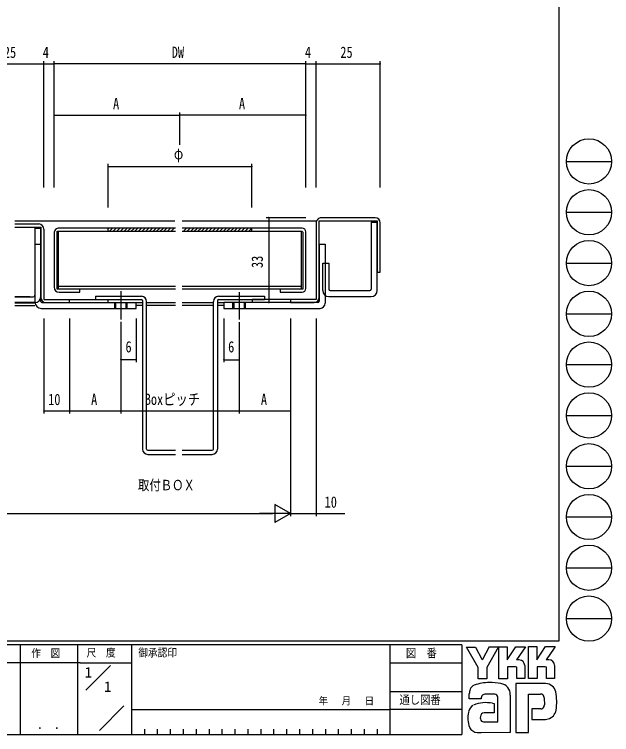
# Model space of a CAD drawing. Units: millimetres, scale not verified. Extents: x -397 to 397, y -282 to 282.
# Drawn here: x 163.9 to 396.7, y -282.1 to -1.4 of the extents above; entities that cross this region are included whole.
import ezdxf
from ezdxf.enums import TextEntityAlignment as Align

# ---------------------------------------------------------------- set-up
doc = ezdxf.new("R2010")
doc.units = ezdxf.units.MM
doc.header["$LTSCALE"] = 2
for name, color, linetype in [('0-1_USER1', 3, 'Continuous'), ('0-2_YKK_11', 7, 'Continuous'), ('0-3_YKK_12', 2, 'Continuous'), ('0-4_YKK_13', 4, 'Continuous'), ('0-6_YKK_D', 6, 'Continuous'), ('0-7_YKK_ZWAK', 7, 'Continuous')]:
    doc.layers.add(name, color=color, linetype=linetype)
doc.styles.add('ＭＳ ゴシック', font='')
doc.styles.get('ＭＳ ゴシック').set_extended_font_data('MS Gothic')

msp = doc.modelspace()

# ---------------------------------------------------------------- linework, layer by layer
at = {"layer": '0-2_YKK_11'}
for p, q in [((304.524, -80.672), (283.524, -80.672)), ((164.065, -83.072), (173.324, -83.072)), ((179.324, -86.672), (179.324, -107.672)), ((181.024, -108.472), (181.024, -85.872)), ((226.668, -84.672), (181.324, -84.672)), ((200.424, -85.872), (200.424, -84.672)), ((276.024, -84.672), (229.209, -84.672)), ((229.209, -85.872), (275.924, -85.872)), ((256.424, -85.872), (256.424, -84.672)), ((275.824, -108.472), (275.824, -85.872)), ((277.524, -108.172), (277.524, -86.172)), ((181.024, -107.272), (226.668, -107.272)), ((229.209, -107.272), (275.824, -107.272))]:
    msp.add_line(p, q, dxfattribs=at)
for points in [[(281.524, -82.672), (281.524, -112.472), (256.524, -112.472), (256.524, -113.672)], [(282.724, -111.672), (282.724, -81.872), (305.324, -81.872), (305.324, -101.872), (306.524, -101.872), (306.524, -82.672)], [(164.065, -84.272), (174.124, -84.272), (174.124, -111.672)], [(175.324, -85.072), (175.324, -112.472), (200.324, -112.472), (200.324, -113.672)], [(226.668, -108.472), (180.524, -108.472), (180.524, -85.872), (226.668, -85.872)], [(275.924, -85.872), (276.324, -86.272), (276.324, -108.472), (229.209, -108.472)], [(181.324, -109.672), (189.324, -109.672), (189.324, -108.472)], [(267.524, -108.472), (267.524, -109.672), (276.024, -109.672)], [(176.124, -113.672), (185.324, -113.672), (185.324, -112.472)], [(271.524, -112.472), (271.524, -113.672), (280.724, -113.672)]]:
    msp.add_lwpolyline(points, dxfattribs=at)
for centre, radius, start, end in [((283.524, -82.672), 2, 89.99998, 180.00002), ((304.524, -82.672), 2, 0, 89.99998), ((173.324, -85.072), 2, 0, 89.99998), ((181.324, -86.672), 2, 89.99998, 180.00002), ((276.024, -86.172), 1.5, 0, 89.99998), ((181.324, -107.672), 2, 180.00002, 270), ((276.024, -108.172), 1.5, 270, 0), ((176.124, -111.672), 2, 180.00002, 270), ((280.724, -111.672), 2, 270, 0)]:
    msp.add_arc(centre, radius, start, end, dxfattribs=at)
at = {"layer": '0-3_YKK_12'}
for p, q in [((164.065, -81.872), (226.459, -81.872)), ((229.209, -81.872), (281.524, -81.872)), ((171.824, -113.672), (164.065, -113.672)), ((164.065, -114.872), (171.824, -114.872)), ((210.424, -113.672), (213.824, -113.672)), ((213.824, -114.872), (211.324, -114.872)), ((215.424, -113.672), (226.668, -113.672)), ((226.668, -114.872), (215.424, -114.872)), ((229.209, -113.672), (241.424, -113.672)), ((241.424, -114.872), (229.209, -114.872)), ((243.024, -113.672), (245.524, -113.672)), ((245.524, -114.872), (243.024, -114.872)), ((271.524, -112.472), (271.526, -112.472))]:
    msp.add_line(p, q, dxfattribs=at)
at = {"layer": '0-4_YKK_13'}
for p, q in [((303.024, -82.372), (305.324, -82.372)), ((303.024, -82.372), (303.024, -108.472)), ((305.324, -109.072), (305.324, -82.372)), ((171.824, -84.772), (174.124, -84.772)), ((171.824, -84.772), (171.824, -110.872)), ((174.124, -111.472), (174.124, -84.772)), ((200.424, -84.972), (200.724, -84.672)), ((200.938, -85.872), (202.138, -84.672)), ((202.353, -85.872), (203.553, -84.672)), ((203.767, -85.872), (204.967, -84.672)), ((205.181, -85.872), (206.381, -84.672)), ((206.595, -85.872), (207.795, -84.672)), ((208.009, -85.872), (209.209, -84.672)), ((209.424, -85.872), (210.624, -84.672)), ((210.838, -85.872), (212.038, -84.672)), ((212.252, -85.872), (213.452, -84.672)), ((213.666, -85.872), (214.866, -84.672)), ((215.081, -85.872), (216.281, -84.672)), ((216.495, -85.872), (217.695, -84.672)), ((217.909, -85.872), (219.109, -84.672)), ((219.323, -85.872), (220.523, -84.672)), ((220.737, -85.872), (221.937, -84.672)), ((222.152, -85.872), (223.352, -84.672)), ((223.566, -85.872), (224.766, -84.672)), ((224.98, -85.872), (226.18, -84.672)), ((229.768, -85.872), (230.968, -84.672)), ((231.182, -85.872), (232.382, -84.672)), ((232.596, -85.872), (233.796, -84.672)), ((234.01, -85.872), (235.21, -84.672)), ((235.425, -85.872), (236.625, -84.672)), ((236.839, -85.872), (238.039, -84.672)), ((238.253, -85.872), (239.453, -84.672)), ((239.667, -85.872), (240.867, -84.672)), ((241.082, -85.872), (242.282, -84.672)), ((242.496, -85.872), (243.696, -84.672)), ((243.91, -85.872), (245.11, -84.672)), ((245.324, -85.872), (246.524, -84.672)), ((246.738, -85.872), (247.938, -84.672)), ((248.153, -85.872), (249.353, -84.672)), ((249.567, -85.872), (250.767, -84.672)), ((250.981, -85.872), (252.181, -84.672)), ((252.395, -85.872), (253.595, -84.672)), ((253.809, -85.872), (255.009, -84.672)), ((255.224, -85.872), (256.424, -84.672)), ((171.824, -90.972), (171.824, -113.472)), ((171.824, -90.972), (174.124, -90.972)), ((174.124, -113.282), (174.124, -90.972)), ((282.724, -90.972), (282.724, -113.172)), ((282.724, -90.972), (285.024, -90.972)), ((285.024, -90.972), (285.024, -113.972)), ((284.124, -98.372), (286.424, -98.372)), ((284.124, -109.072), (284.124, -98.372)), ((286.424, -98.372), (286.424, -108.472)), ((205.324, -109.331), (205.324, -120.265)), ((287.024, -109.072), (302.424, -109.072)), ((169.824, -111.472), (164.065, -111.472)), ((164.065, -111.472), (171.224, -111.472)), ((195.424, -111.272), (195.424, -112.472)), ((195.424, -111.272), (213.424, -111.272)), ((243.424, -111.272), (261.424, -111.272)), ((251.524, -109.64), (251.524, -120.366)), ((261.424, -111.272), (261.424, -112.472)), ((286.424, -111.372), (303.024, -111.372)), ((170.424, -113.772), (164.065, -113.772)), ((164.065, -113.772), (171.824, -113.772)), ((174.518, -113.672), (211.324, -113.672)), ((195.424, -112.472), (213.424, -112.472)), ((202.824, -113.672), (202.824, -115.972)), ((203.324, -113.672), (203.324, -115.972)), ((207.324, -113.672), (207.324, -115.972)), ((207.824, -115.972), (207.824, -113.672)), ((211.324, -115.972), (211.324, -113.672)), ((213.824, -112.872), (213.824, -170.872)), ((215.424, -170.872), (215.424, -113.272)), ((241.424, -170.872), (241.424, -113.272)), ((243.024, -112.872), (243.024, -170.872)), ((243.424, -112.472), (261.424, -112.472)), ((282.224, -113.672), (245.524, -113.672)), ((249.024, -115.972), (249.024, -113.672)), ((249.524, -115.972), (249.524, -113.672)), ((253.524, -115.972), (253.524, -113.672)), ((254.024, -115.972), (254.024, -113.672)), ((174.324, -115.972), (211.324, -115.972)), ((215.824, -171.272), (226.668, -171.272)), ((215.824, -172.872), (226.668, -172.872)), ((229.209, -171.272), (241.024, -171.272)), ((229.209, -172.872), (241.024, -172.872))]:
    msp.add_line(p, q, dxfattribs=at)
msp.add_lwpolyline([(245.524, -113.672), (245.524, -115.972), (283.024, -115.972)], dxfattribs=at)
for centre, radius, start, end in [((286.424, -109.072), 2.3, 180, 270), ((287.024, -108.472), 0.6, 180, 270), ((302.424, -108.472), 0.6, 270, 0), ((303.024, -109.072), 2.3, 270, 0), ((171.224, -110.872), 0.6, 270, 0), ((171.824, -111.472), 2.3, 270, 0), ((213.424, -113.272), 2, 0, 90), ((243.424, -113.272), 2, 90, 180), ((174.324, -113.472), 2.5, 180, 270), ((174.524, -113.272), 0.4, 180, 270), ((213.424, -112.872), 0.4, 0, 90), ((243.424, -112.872), 0.4, 90, 180), ((282.224, -113.172), 0.5, 270, 0), ((283.024, -113.972), 2, 270, 0), ((215.824, -170.872), 2, 180, 270), ((215.824, -170.872), 0.4, 180, 270), ((241.024, -170.872), 2, 270, 0), ((241.024, -170.872), 0.4, 270, 0)]:
    msp.add_arc(centre, radius, start, end, dxfattribs=at)
at = {"layer": '0-6_YKK_D'}
for p, q in [((150.324, -20.672), (175.324, -20.672)), ((175.324, -60.811), (175.324, -19.672)), ((175.324, -68.872), (175.324, -19.672)), ((175.324, -20.672), (179.324, -20.672)), ((179.324, -60.57), (179.324, -19.672)), ((179.324, -60.57), (179.324, -19.672)), ((277.524, -20.672), (179.324, -20.672)), ((277.524, -60.479), (277.524, -19.672)), ((277.524, -60.479), (277.524, -19.672)), ((277.524, -20.672), (281.524, -20.672)), ((281.524, -68.872), (281.524, -19.672)), ((281.524, -60.474), (281.524, -19.672)), ((281.524, -20.672), (306.524, -20.672)), ((306.524, -68.872), (306.524, -19.672)), ((179.324, -68.872), (179.324, -39.672)), ((179.324, -40.672), (228.424, -40.672)), ((228.424, -52.218), (228.424, -39.672)), ((277.524, -40.672), (228.424, -40.672)), ((277.524, -68.872), (277.524, -39.672)), ((200.424, -76.672), (200.424, -59.672)), ((200.424, -60.672), (256.424, -60.672)), ((256.424, -76.672), (256.424, -59.672)), ((277.524, -80.672), (262.043, -80.672)), ((263.043, -80.672), (263.043, -113.672)), ((175.324, -119.972), (175.324, -156.972)), ((185.324, -119.972), (185.324, -156.972)), ((211.324, -119.972), (211.324, -136.972)), ((245.524, -119.972), (245.524, -136.972)), ((271.524, -119.972), (271.524, -156.972)), ((281.524, -119.972), (281.524, -196.972)), ((205.324, -121.265), (205.324, -156.972)), ((251.524, -121.366), (251.524, -156.972)), ((185.324, -123.568), (185.324, -156.972)), ((185.324, -123.568), (185.324, -156.972)), ((205.324, -123.586), (205.324, -136.972)), ((205.324, -123.586), (205.324, -156.972)), ((205.324, -123.586), (205.324, -156.972)), ((271.524, -123.755), (271.524, -196.972)), ((271.524, -123.755), (271.524, -196.972)), ((211.324, -135.972), (205.324, -135.972)), ((245.524, -135.972), (251.524, -135.972)), ((175.324, -155.972), (185.324, -155.972)), ((185.324, -155.972), (205.324, -155.972)), ((185.324, -155.972), (205.324, -155.972)), ((205.324, -155.972), (251.524, -155.972)), ((251.524, -155.972), (271.524, -155.972)), ((265.461, -192.472), (265.461, -199.472)), ((271.524, -195.972), (265.461, -192.472)), ((61.124, -195.972), (264.524, -195.972)), ((271.524, -195.972), (259.399, -195.972)), ((271.524, -195.972), (265.461, -199.472)), ((271.524, -195.972), (281.524, -195.972)), ((281.524, -195.972), (292.644, -195.972))]:
    msp.add_line(p, q, dxfattribs=at)
for centre, start, end in [((175.324, -20.672), 0, 180), ((175.324, -20.672), 0, 180), ((175.324, -20.672), 180, 0), ((175.324, -20.672), 180, 0), ((179.324, -20.672), 0, 180), ((179.324, -20.672), 0, 180), ((179.324, -20.672), 180, 0), ((179.324, -20.672), 180, 0), ((277.524, -20.672), 0, 180), ((277.524, -20.672), 0, 180), ((277.524, -20.672), 180, 0), ((277.524, -20.672), 180, 0), ((281.524, -20.672), 0, 180), ((281.524, -20.672), 0, 180), ((281.524, -20.672), 180, 0), ((281.524, -20.672), 180, 0), ((306.524, -20.672), 0, 180), ((306.524, -20.672), 180, 0), ((179.324, -40.672), 0, 180), ((179.324, -40.672), 180, 0), ((228.424, -40.672), 0, 180), ((228.424, -40.672), 0, 180), ((228.424, -40.672), 180, 0), ((228.424, -40.672), 180, 0), ((277.524, -40.672), 0, 180), ((277.524, -40.672), 180, 0), ((200.424, -60.672), 0, 180), ((200.424, -60.672), 180, 0), ((256.424, -60.672), 0, 180), ((256.424, -60.672), 180, 0), ((263.043, -80.672), 90, 270), ((263.043, -80.672), 270, 90), ((263.043, -113.672), 90, 270), ((263.043, -113.672), 270, 90), ((205.324, -135.972), 0, 180), ((205.324, -135.972), 180, 0), ((211.324, -135.972), 0, 180), ((211.324, -135.972), 180, 0), ((245.524, -135.972), 0, 180), ((245.524, -135.972), 180, 0), ((251.524, -135.972), 0, 180), ((251.524, -135.972), 180, 0), ((175.324, -155.972), 0, 180), ((175.324, -155.972), 180, 0), ((185.324, -155.972), 0, 180), ((185.324, -155.972), 0, 180), ((185.324, -155.972), 0, 180), ((185.324, -155.972), 180, 0), ((185.324, -155.972), 180, 0), ((185.324, -155.972), 180, 0), ((205.324, -155.972), 0, 180), ((205.324, -155.972), 0, 180), ((205.324, -155.972), 0, 180), ((205.324, -155.972), 180, 0), ((205.324, -155.972), 180, 0), ((205.324, -155.972), 180, 0), ((251.524, -155.972), 0, 180), ((251.524, -155.972), 0, 180), ((251.524, -155.972), 180, 0), ((251.524, -155.972), 180, 0), ((271.524, -155.972), 0, 180), ((271.524, -155.972), 180, 0), ((281.524, -195.972), 0, 180), ((281.524, -195.972), 180, 0)]:
    msp.add_arc(centre, 0.106, start, end, dxfattribs=at)
at = {"layer": '0-7_YKK_ZWAK'}
for p, q in [((376.1, 279.3), (376.1, -245.7)), ((379.076, -58.716), (396.716, -58.716)), ((379.076, -78.512), (396.716, -78.512)), ((379.076, -98.308), (396.716, -98.308)), ((379.076, -118.104), (396.716, -118.104)), ((379.076, -137.9), (396.716, -137.9)), ((379.076, -157.696), (396.716, -157.696)), ((379.076, -177.492), (396.716, -177.492)), ((379.076, -197.288), (396.716, -197.288)), ((379.076, -217.084), (396.716, -217.084)), ((379.076, -236.88), (396.716, -236.88)), ((376.1, -245.7), (-393.9, -245.7)), ((338.3, -247.1), (-393.9, -247.1)), ((166.1, -247.1), (166.1, -282.1)), ((188.5, -247.1), (188.5, -282.1)), ((209.5, -247.1), (209.5, -282.1)), ((310.3, -247.1), (310.3, -282.1)), ((338.3, -247.1), (338.3, -282.1)), ((344.732, -255.899), (340.137, -248.006)), ((340.137, -248.006), (343.651, -248.006)), ((343.651, -248.006), (346.164, -252.709)), ((348.936, -247.898), (346.381, -252.871)), ((352.562, -247.898), (348.029, -255.926)), ((348.936, -247.898), (352.562, -247.898)), ((352.76, -260.331), (352.76, -247.925)), ((352.76, -247.925), (355.976, -247.925)), ((355.976, -253.023), (359.355, -247.871)), ((355.976, -247.925), (355.976, -253.023)), ((359.355, -247.871), (363.18, -247.871)), ((363.18, -247.871), (359.64, -253.006)), ((364.274, -260.223), (364.274, -247.817)), ((364.274, -247.817), (367.545, -247.817)), ((367.545, -253.008), (370.978, -247.817)), ((367.545, -247.817), (367.545, -253.008)), ((370.978, -247.817), (374.762, -247.817)), ((374.383, -248.465), (371.261, -252.925)), ((374.762, -247.817), (374.383, -248.465)), ((189.484, -254.099), (121.3, -254.099)), ((189.484, -254.099), (209.5, -254.099)), ((191.67, -264.836), (201.364, -255.143)), ((310.3, -254.1), (338.3, -254.1)), ((346.164, -252.709), (346.381, -252.871)), ((360.679, -253.006), (359.64, -253.006)), ((362.842, -255.169), (362.842, -260.25)), ((372.301, -252.925), (371.261, -252.925)), ((374.464, -255.169), (374.464, -260.196)), ((344.732, -260.358), (344.732, -255.899)), ((348.029, -255.926), (348.029, -260.358)), ((359.274, -255.682), (356.084, -255.682)), ((356.084, -255.682), (356.084, -260.331)), ((359.706, -255.844), (359.274, -255.682)), ((359.706, -260.25), (359.706, -255.844)), ((371.302, -260.196), (371.302, -255.817)), ((348.029, -260.358), (344.732, -260.358)), ((356.084, -260.331), (352.76, -260.331)), ((362.842, -260.25), (359.706, -260.25)), ((367.68, -260.223), (364.274, -260.223)), ((371.302, -260.146), (371.353, -260.196)), ((374.464, -260.196), (371.302, -260.196)), ((359.328, -262.196), (359.328, -281.306)), ((370.923, -262.196), (359.328, -262.196)), ((310.3, -265.299), (338.3, -265.299)), ((351.246, -266.305), (347.548, -266.375)), ((364.355, -281.306), (364.355, -266.359)), ((364.355, -266.359), (369.004, -266.359)), ((352.327, -277.171), (352.327, -267.44)), ((357.22, -266.683), (357.22, -281.279)), ((370.473, -267.856), (370.491, -270.491)), ((196.972, -280.445), (206.496, -270.921)), ((350.273, -269.873), (350.976, -270.035)), ((350.976, -270.035), (350.976, -273.63)), ((369.113, -272.089), (365.572, -272.089)), ((365.572, -272.089), (365.572, -276.225)), ((209.5, -272.3), (310.3, -272.3)), ((338.3, -272.299), (310.3, -272.299)), ((350.976, -273.63), (346.981, -273.635)), ((346.705, -277.171), (352.327, -277.171)), ((351.895, -277.171), (352.246, -277.171)), ((352.327, -277.17), (352.328, -277.171)), ((365.572, -276.225), (370.896, -276.225)), ((370.896, -276.225), (371.978, -275.982)), ((214.54, -280), (214.54, -282.1)), ((219.58, -280), (219.58, -282.1)), ((224.62, -280), (224.62, -282.1)), ((229.66, -280), (229.66, -282.1)), ((234.7, -280), (234.7, -282.1)), ((239.74, -280), (239.74, -282.1)), ((244.78, -280), (244.78, -282.1)), ((249.82, -280), (249.82, -282.1)), ((254.86, -280), (254.86, -282.1)), ((259.9, -280), (259.9, -282.1)), ((264.94, -280), (264.94, -282.1)), ((269.98, -280), (269.98, -282.1)), ((275.02, -280), (275.02, -282.1)), ((280.06, -280), (280.06, -282.1)), ((285.1, -280), (285.1, -282.1)), ((290.14, -280), (290.14, -282.1)), ((295.18, -280), (295.18, -282.1)), ((300.22, -280), (300.22, -282.1)), ((305.26, -280), (305.26, -282.1)), ((-393.9, -282.1), (338.3, -282.1)), ((345.867, -281.36), (344.38, -281.36)), ((356.895, -281.333), (345.867, -281.36)), ((357.22, -281.279), (356.895, -281.333)), ((359.328, -281.306), (363.571, -281.306)), ((363.571, -281.306), (364.355, -281.306))]:
    msp.add_line(p, q, dxfattribs=at)
for points in [[(371.302, -255.817), (370.869, -255.655), (367.68, -255.655), (367.68, -260.223)], [(345.867, -268.17), (341.218, -268.17), (341.218, -266.241)]]:
    msp.add_lwpolyline(points, dxfattribs=at)
for centre in [(387.896, -58.716), (387.896, -78.512), (387.896, -98.308), (387.896, -118.104), (387.896, -137.9), (387.896, -157.696), (387.896, -177.492), (387.896, -197.288), (387.896, -217.084), (387.896, -236.88)]:
    msp.add_circle(centre, 8.82, dxfattribs=at)
for centre, radius, start, end in [((360.679, -255.169), 2.163, 0.00166, 89.99604), ((372.3, -255.088), 2.163, 0.00166, 89.99604), ((343.906, -265.155), 2.444, 109.02127, 161.51264), ((349.022, -279.501), 17.68, 89.89165, 109.30848), ((349.541, -282.563), 20.748, 78.7801, 91.46938), ((352.83, -266.596), 4.449, 40.66422, 80.31694), ((352.609, -266.585), 4.612, 358.78059, 38.76563), ((370.772, -266.54), 4.341, 14.44572, 87.08746), ((346.259, -266.266), 5.037, 158.41083, 179.71775), ((347.415, -268.071), 1.701, 85.50551, 126.78038), ((350.756, -267.854), 1.625, 14.7552, 72.44995), ((369.165, -267.579), 1.229, 16.43123, 96.91661), ((354.466, -269.287), 20.86, 350.99027, 10.67625), ((347.975, -268.107), 2.109, 138.46382, 181.71359), ((366.831, -268.308), 3.673, 4.93423, 17.03552), ((344.727, -274.027), 3.908, 121.82711, 169.08475), ((347.82, -282.954), 13.309, 79.38098, 112.05825), ((369.114, -270.784), 1.306, 269.95468, 342.90145), ((366.81, -270.141), 3.697, 343.6902, 354.75362), ((351.749, -275.495), 11.082, 168.76372, 199.80079), ((347.882, -275.428), 2.369, 171.08203, 216.71923), ((346.99, -275.079), 1.445, 90.33953, 178.03639), ((370.835, -271.845), 4.291, 285.44291, 349.90448), ((346.95, -275.665), 1.526, 230.9728, 260.75491), ((344.74, -277.543), 3.823, 207.31435, 263.59464)]:
    msp.add_arc(centre, radius, start, end, dxfattribs=at)

# ---------------------------------------------------------------- texts
at = {"layer": '0-1_USER1', "style": 'ＭＳ ゴシック', "width": 0.8}
msp.add_text('取付ＢＯＸ', height=4.063, dxfattribs=at).set_placement((212.044, -188.093), align=Align.BOTTOM_LEFT)
at = {"layer": '0-1_USER1', "style": 'ＭＳ ゴシック'}
for p in [(191.3, -261.099), (198.833, -266.699)]:
    msp.add_text('1', height=4.106, dxfattribs=at).set_placement(p, align=Align.BOTTOM_LEFT)
at = {"layer": '0-6_YKK_D', "style": 'ＭＳ ゴシック', "width": 0.8}
for s, p in [('25', (159.741, -19.672)), ('DW', (225.207, -19.672)), ('25', (290.941, -19.672)), ('4', (174.926, -19.672)), ('4', (277.126, -19.672)), ('A', (202.314, -39.672)), ('A', (251.414, -39.672)), ('φ', (226.06, -59.184)), ('6', (207.167, -134.462)), ('6', (247.189, -134.462)), ('Boxピッチ', (214.682, -154.941)), ('10', (177.022, -154.972)), ('A', (193.764, -154.972)), ('A', (259.964, -154.972)), ('10', (284.822, -194.972))]:
    msp.add_text(s, height=4.399, dxfattribs=at).set_placement(p, align=Align.BOTTOM_LEFT)
msp.add_text('33', height=4.399, rotation=90, dxfattribs=at).set_placement((262.043, -100.242), align=Align.BOTTOM_LEFT)
at = {"layer": '0-7_YKK_ZWAK', "style": 'ＭＳ ゴシック', "width": 0.9}
for s, height, p in [('作  図', 3.079, (170.42, -252.862)), ('尺  度', 3.079, (192.012, -252.637)), ('御承認印', 3.079, (212.167, -252.633)), ('図\u3000番', 3.284, (316.498, -252.962)), ('通し図番', 3.284, (313.979, -271.185)), ('年   月   日', 2.903, (282.476, -271.269)), (' ． ．', 3.592, (170.555, -281.046))]:
    msp.add_text(s, height=height, dxfattribs=at).set_placement(p, align=Align.BOTTOM_LEFT)

doc.saveas('drawing.dxf')
